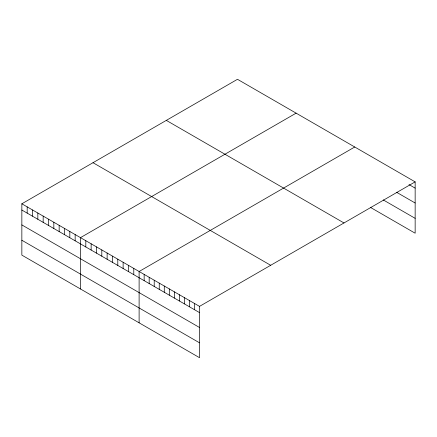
<?xml version="1.0" encoding="UTF-8"?>
<svg xmlns="http://www.w3.org/2000/svg" width="437" height="437" viewBox="0 0 437 437"><rect width="100%" height="100%" fill="white"/><g stroke="black" fill="none" stroke-linecap="round" stroke-linejoin="round"><path stroke-width="0.66" d="M21.85 203.789L199.523 306.37L199.523 357.701L21.85 255.126L21.85 203.789L237.477 79.299L415.15 181.874L415.15 233.211L370.401 207.373M296.111 113.15L80.479 237.641L80.479 288.972M354.74 147.001L139.113 271.492L139.113 322.823M199.523 306.37L415.15 181.874M408.999 184.572L415.15 188.123M396.692 192.346L415.15 203.003M383.265 199.922L415.15 218.331M166.322 120.383L343.99 222.957M93.01 162.706L270.678 265.286M21.85 210.039L199.523 312.613M21.85 224.913L199.523 327.493M21.85 240.246L199.523 342.821M194.487 303.464L194.487 309.707M189.456 300.558L189.456 306.801M184.419 297.652L184.419 303.895M179.383 294.74L179.383 300.989M174.352 291.834L174.352 298.083M169.316 288.928L169.316 295.177M164.285 286.022L164.285 292.271M159.248 283.116L159.248 289.365M154.217 280.21L154.217 286.459M149.181 277.304L149.181 283.547M144.15 274.398L144.15 280.641M133.782 268.416L133.782 274.66M128.451 265.335L128.451 271.585M123.125 262.26L123.125 268.504M117.793 259.185L117.793 265.428M112.462 256.104L112.462 262.353M107.131 253.028L107.131 259.272M101.805 249.953L101.805 256.197M96.473 246.872L96.473 253.121M91.142 243.797L91.142 250.04M85.81 240.716L85.81 246.965M75.153 234.565L75.153 240.809M69.822 231.484L69.822 237.733M64.49 228.409L64.49 234.653M59.159 225.334L59.159 231.577M53.833 222.253L53.833 228.502M48.502 219.177L48.502 225.421M43.17 216.102L43.17 222.346M37.839 213.021L37.839 219.27M32.513 209.946L32.513 216.189M27.181 206.87L27.181 213.114"/></g></svg>
